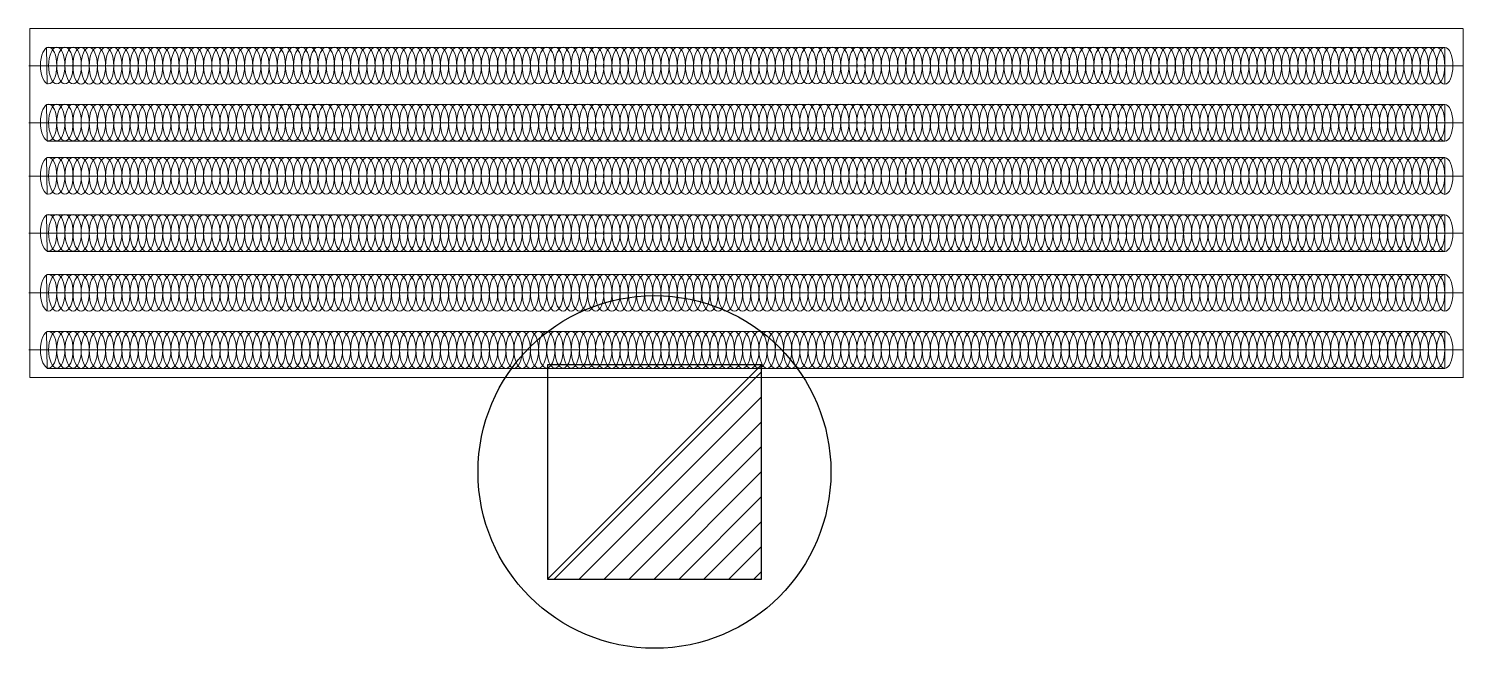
# Model space of a CAD drawing. Header units: millimetres. Extents: x -34838 to 729576, y -214038 to 121482.
# Drawn here: x 729186.2 to 729576.4, y -96486.7 to -96318 of the extents above; entities that cross this region are included whole.
import ezdxf

# ---------------------------------------------------------------- set-up
doc = ezdxf.new("R2010")
doc.units = ezdxf.units.MM
doc.header["$MEASUREMENT"] = 0
doc.layers.add('S-Prof__Електрика', color=106, linetype='Continuous', lineweight=30)
doc.layers.add('S-Prof__Обладнання__Мухоловки', color=160, linetype='Continuous', lineweight=5)

# ---------------------------------------------------------------- blocks, each defined once
blk = doc.blocks.new('Лампа')
for p, q in [((410591542.79, 1679304307.7), (410591932.79, 1679304307.7)), ((410591542.83, 1679304307.75), (410591542.83, 1679304302.75)), ((410591932.79, 1679304307.7), (410591932.79, 1679304302.7)), ((410591547.83, 1679304305.17), (410591928.08, 1679304305.17)), ((410591547.83, 1679304295.17), (410591547.83, 1679304305.17)), ((410591928.08, 1679304305.17), (410591928.22, 1679304295.17)), ((410591542.83, 1679304302.75), (410591542.83, 1679304297.75)), ((410591547.83, 1679304300.17), (410591542.83, 1679304300.17)), ((410591547.83, 1679304300.17), (410591928.15, 1679304300.17)), ((410591928.15, 1679304300.17), (410591933.08, 1679304300.17)), ((410591932.79, 1679304302.7), (410591932.79, 1679304297.7)), ((410591542.83, 1679304297.75), (410591542.83, 1679304292.75)), ((410591932.79, 1679304297.7), (410591932.79, 1679304277.7)), ((410591542.83, 1679304292.75), (410591542.83, 1679304287.75)), ((410591928.08, 1679304295.17), (410591547.83, 1679304295.17)), ((410591542.83, 1679304287.75), (410591542.83, 1679304282.75)), ((410591547.83, 1679304279.64), (410591547.83, 1679304289.64)), ((410591928.08, 1679304289.64), (410591928.22, 1679304279.64)), ((410591547.83, 1679304284.64), (410591542.83, 1679304284.64)), ((410591547.83, 1679304284.64), (410591928.15, 1679304284.64)), ((410591928.15, 1679304284.64), (410591933.08, 1679304284.64)), ((410591542.83, 1679304282.75), (410591542.83, 1679304277.75)), ((410591542.83, 1679304277.75), (410591542.83, 1679304272.75)), ((410591928.08, 1679304279.64), (410591547.83, 1679304279.64)), ((410591932.79, 1679304277.7), (410591932.79, 1679304272.7)), ((410591542.83, 1679304272.75), (410591542.83, 1679304267.75)), ((410591547.83, 1679304273.34), (410591928.08, 1679304273.34)), ((410591547.83, 1679304263.34), (410591547.83, 1679304273.34)), ((410591928.08, 1679304273.34), (410591928.22, 1679304263.34)), ((410591932.79, 1679304272.7), (410591932.79, 1679304267.7)), ((410591547.83, 1679304268.34), (410591542.83, 1679304268.34)), ((410591547.83, 1679304268.34), (410591928.15, 1679304268.34)), ((410591928.15, 1679304268.34), (410591933.08, 1679304268.34)), ((410591542.83, 1679304267.75), (410591542.83, 1679304262.75)), ((410591932.79, 1679304267.7), (410591932.79, 1679304262.7)), ((410591542.83, 1679304262.75), (410591542.83, 1679304257.75)), ((410591928.08, 1679304263.34), (410591547.83, 1679304263.34)), ((410591932.79, 1679304262.7), (410591932.79, 1679304257.7)), ((410591542.83, 1679304257.75), (410591542.83, 1679304252.75)), ((410591547.83, 1679304247.81), (410591547.83, 1679304257.81)), ((410591928.08, 1679304257.81), (410591928.22, 1679304247.81)), ((410591932.79, 1679304257.7), (410591932.79, 1679304252.7)), ((410591547.83, 1679304252.81), (410591542.83, 1679304252.81)), ((410591542.83, 1679304252.75), (410591542.83, 1679304247.75)), ((410591547.83, 1679304252.81), (410591928.15, 1679304252.81)), ((410591928.15, 1679304252.81), (410591933.08, 1679304252.81)), ((410591932.79, 1679304252.7), (410591932.79, 1679304247.7)), ((410591542.83, 1679304247.75), (410591542.83, 1679304242.75)), ((410591928.08, 1679304247.81), (410591547.83, 1679304247.81)), ((410591932.79, 1679304247.7), (410591932.79, 1679304242.7)), ((410591542.83, 1679304242.75), (410591542.83, 1679304237.75)), ((410591547.83, 1679304243.34), (410591928.08, 1679304243.34)), ((410591547.83, 1679304233.34), (410591547.83, 1679304243.34)), ((410591928.08, 1679304243.34), (410591928.22, 1679304233.34)), ((410591932.79, 1679304242.7), (410591932.79, 1679304237.7)), ((410591547.83, 1679304238.34), (410591542.83, 1679304238.34)), ((410591542.83, 1679304237.75), (410591542.83, 1679304232.75)), ((410591547.83, 1679304238.34), (410591928.15, 1679304238.34)), ((410591928.15, 1679304238.34), (410591933.08, 1679304238.34)), ((410591932.79, 1679304237.7), (410591932.79, 1679304232.7)), ((410591928.08, 1679304233.34), (410591547.83, 1679304233.34)), ((410591542.83, 1679304232.75), (410591542.83, 1679304227.75)), ((410591932.79, 1679304232.7), (410591932.79, 1679304227.7)), ((410591542.83, 1679304227.75), (410591542.83, 1679304222.75)), ((410591547.83, 1679304217.81), (410591547.83, 1679304227.81)), ((410591928.08, 1679304227.81), (410591928.22, 1679304217.81)), ((410591932.79, 1679304227.7), (410591932.79, 1679304222.7)), ((410591547.83, 1679304222.81), (410591542.83, 1679304222.81)), ((410591542.83, 1679304222.75), (410591542.83, 1679304217.75)), ((410591547.83, 1679304222.81), (410591928.15, 1679304222.81)), ((410591928.15, 1679304222.81), (410591933.08, 1679304222.81)), ((410591932.79, 1679304222.7), (410591932.79, 1679304217.7)), ((410591542.83, 1679304217.75), (410591542.83, 1679304212.75)), ((410591928.08, 1679304217.81), (410591547.83, 1679304217.81)), ((410591932.79, 1679304217.7), (410591932.79, 1679304212.7)), ((410591932.79, 1679304212.7), (410591542.79, 1679304212.7))]:
    blk.add_line(p, q)
for points in [[(410591547.83, 1679304300.17), (410591547.83, 1679304305.17), (410591547.83, 1679304295.17)], [(410591547.83, 1679304295.17), (410591547.83, 1679304305.17)], [(410591547.83, 1679304284.64), (410591547.83, 1679304289.64), (410591547.83, 1679304279.64)], [(410591547.83, 1679304279.64), (410591547.83, 1679304289.64)], [(410591547.83, 1679304268.34), (410591547.83, 1679304273.34), (410591547.83, 1679304263.34)], [(410591547.83, 1679304263.34), (410591547.83, 1679304273.34)], [(410591547.83, 1679304252.81), (410591547.83, 1679304257.81), (410591547.83, 1679304247.81)], [(410591547.83, 1679304247.81), (410591547.83, 1679304257.81)], [(410591547.83, 1679304238.34), (410591547.83, 1679304243.34), (410591547.83, 1679304233.34)], [(410591547.83, 1679304233.34), (410591547.83, 1679304243.34)], [(410591547.83, 1679304222.81), (410591547.83, 1679304227.81), (410591547.83, 1679304217.81)], [(410591547.83, 1679304217.81), (410591547.83, 1679304227.81)]]:
    blk.add_lwpolyline(points)
for centre in [(410591547.83, 1679304300.17), (410591550.05, 1679304300.17), (410591550.05, 1679304300.17), (410591552.27, 1679304300.17), (410591554.5, 1679304300.17), (410591554.5, 1679304300.17), (410591556.72, 1679304300.17), (410591558.95, 1679304300.17), (410591558.95, 1679304300.17), (410591561.17, 1679304300.17), (410591563.39, 1679304300.17), (410591563.39, 1679304300.17), (410591565.55, 1679304300.1), (410591567.77, 1679304300.1), (410591567.77, 1679304300.1), (410591569.99, 1679304300.1), (410591572.22, 1679304300.1), (410591572.22, 1679304300.1), (410591574.44, 1679304300.1), (410591576.67, 1679304300.1), (410591576.67, 1679304300.1), (410591578.89, 1679304300.1), (410591581.11, 1679304300.1), (410591581.11, 1679304300.1), (410591583.34, 1679304300.17), (410591585.56, 1679304300.17), (410591585.56, 1679304300.17), (410591587.78, 1679304300.17), (410591590.01, 1679304300.17), (410591590.01, 1679304300.17), (410591592.23, 1679304300.17), (410591594.46, 1679304300.17), (410591594.46, 1679304300.17), (410591596.68, 1679304300.17), (410591598.9, 1679304300.17), (410591598.9, 1679304300.17), (410591601.13, 1679304300.17), (410591603.35, 1679304300.17), (410591603.35, 1679304300.17), (410591605.57, 1679304300.17), (410591607.8, 1679304300.17), (410591607.8, 1679304300.17), (410591610.02, 1679304300.17), (410591612.25, 1679304300.17), (410591612.25, 1679304300.17), (410591614.47, 1679304300.17), (410591616.69, 1679304300.17), (410591616.69, 1679304300.17), (410591618.92, 1679304300.17), (410591621.14, 1679304300.17), (410591621.14, 1679304300.17), (410591623.36, 1679304300.17), (410591625.59, 1679304300.17), (410591625.59, 1679304300.17), (410591627.81, 1679304300.17), (410591630.04, 1679304300.17), (410591630.04, 1679304300.17), (410591632.26, 1679304300.17), (410591634.48, 1679304300.17), (410591634.48, 1679304300.17), (410591636.64, 1679304300.1), (410591638.86, 1679304300.1), (410591638.86, 1679304300.1), (410591641.08, 1679304300.1), (410591643.31, 1679304300.1), (410591643.31, 1679304300.1), (410591645.53, 1679304300.1), (410591647.75, 1679304300.1), (410591647.75, 1679304300.1), (410591649.98, 1679304300.1), (410591652.2, 1679304300.1), (410591652.2, 1679304300.1), (410591654.43, 1679304300.17), (410591656.65, 1679304300.17), (410591656.65, 1679304300.17), (410591658.87, 1679304300.17), (410591661.1, 1679304300.17), (410591661.1, 1679304300.17), (410591663.32, 1679304300.17), (410591665.54, 1679304300.17), (410591665.54, 1679304300.17), (410591667.77, 1679304300.17), (410591669.99, 1679304300.17), (410591669.99, 1679304300.17), (410591672.22, 1679304300.17), (410591674.44, 1679304300.17), (410591674.44, 1679304300.17), (410591676.66, 1679304300.17), (410591678.89, 1679304300.17), (410591678.89, 1679304300.17), (410591681.11, 1679304300.17), (410591683.33, 1679304300.17), (410591683.33, 1679304300.17), (410591685.56, 1679304300.17), (410591687.78, 1679304300.17), (410591687.78, 1679304300.17), (410591690.01, 1679304300.17), (410591692.23, 1679304300.17), (410591692.23, 1679304300.17), (410591694.45, 1679304300.17), (410591696.68, 1679304300.17), (410591696.68, 1679304300.17), (410591698.9, 1679304300.17), (410591701.12, 1679304300.17), (410591701.12, 1679304300.17), (410591703.35, 1679304300.17), (410591705.57, 1679304300.17), (410591705.57, 1679304300.17), (410591707.73, 1679304300.1), (410591709.95, 1679304300.1), (410591709.95, 1679304300.1), (410591712.17, 1679304300.1), (410591714.4, 1679304300.1), (410591714.4, 1679304300.1), (410591716.62, 1679304300.1), (410591718.84, 1679304300.1), (410591718.84, 1679304300.1), (410591721.07, 1679304300.1), (410591723.29, 1679304300.1), (410591723.29, 1679304300.1), (410591725.51, 1679304300.17), (410591727.74, 1679304300.17), (410591727.74, 1679304300.17), (410591729.96, 1679304300.17), (410591732.19, 1679304300.17), (410591732.19, 1679304300.17), (410591734.41, 1679304300.17), (410591736.63, 1679304300.17), (410591736.63, 1679304300.17), (410591738.86, 1679304300.17), (410591741.08, 1679304300.17), (410591741.08, 1679304300.17), (410591743.3, 1679304300.17), (410591745.53, 1679304300.17), (410591745.53, 1679304300.17), (410591747.75, 1679304300.17), (410591749.98, 1679304300.17), (410591749.98, 1679304300.17), (410591752.2, 1679304300.17), (410591754.42, 1679304300.17), (410591754.42, 1679304300.17), (410591756.65, 1679304300.17), (410591758.87, 1679304300.17), (410591758.87, 1679304300.17), (410591761.1, 1679304300.17), (410591763.32, 1679304300.17), (410591763.32, 1679304300.17), (410591765.54, 1679304300.17), (410591767.77, 1679304300.17), (410591767.77, 1679304300.17), (410591769.99, 1679304300.17), (410591772.21, 1679304300.17), (410591772.21, 1679304300.17), (410591774.44, 1679304300.17), (410591776.66, 1679304300.17), (410591776.66, 1679304300.17), (410591778.81, 1679304300.1), (410591781.04, 1679304300.1), (410591781.04, 1679304300.1), (410591783.26, 1679304300.1), (410591785.49, 1679304300.1), (410591785.49, 1679304300.1), (410591787.71, 1679304300.1), (410591789.93, 1679304300.1), (410591789.93, 1679304300.1), (410591792.16, 1679304300.1), (410591794.38, 1679304300.1), (410591794.38, 1679304300.1), (410591796.6, 1679304300.17), (410591798.83, 1679304300.17), (410591798.83, 1679304300.17), (410591801.05, 1679304300.17), (410591803.28, 1679304300.17), (410591803.28, 1679304300.17), (410591805.5, 1679304300.17), (410591807.72, 1679304300.17), (410591807.72, 1679304300.17), (410591809.95, 1679304300.17), (410591812.17, 1679304300.17), (410591812.17, 1679304300.17), (410591814.39, 1679304300.17), (410591816.62, 1679304300.17), (410591816.62, 1679304300.17), (410591818.84, 1679304300.17), (410591821.07, 1679304300.17), (410591821.07, 1679304300.17), (410591823.29, 1679304300.17), (410591825.51, 1679304300.17), (410591825.51, 1679304300.17), (410591827.74, 1679304300.17), (410591829.96, 1679304300.17), (410591829.96, 1679304300.17), (410591832.18, 1679304300.17), (410591834.41, 1679304300.17), (410591834.41, 1679304300.17), (410591836.63, 1679304300.17), (410591838.86, 1679304300.17), (410591838.86, 1679304300.17), (410591841.08, 1679304300.17), (410591843.3, 1679304300.17), (410591843.3, 1679304300.17), (410591845.53, 1679304300.17), (410591847.75, 1679304300.17), (410591847.75, 1679304300.17), (410591849.9, 1679304300.1), (410591852.13, 1679304300.1), (410591852.13, 1679304300.1), (410591854.35, 1679304300.1), (410591856.57, 1679304300.1), (410591856.57, 1679304300.1), (410591858.8, 1679304300.1), (410591861.02, 1679304300.1), (410591861.02, 1679304300.1), (410591863.25, 1679304300.1), (410591865.47, 1679304300.1), (410591865.47, 1679304300.1), (410591867.69, 1679304300.17), (410591869.92, 1679304300.17), (410591869.92, 1679304300.17), (410591872.14, 1679304300.17), (410591874.36, 1679304300.17), (410591874.36, 1679304300.17), (410591876.59, 1679304300.17), (410591878.81, 1679304300.17), (410591878.81, 1679304300.17), (410591881.04, 1679304300.17), (410591883.26, 1679304300.17), (410591883.26, 1679304300.17), (410591885.48, 1679304300.17), (410591887.71, 1679304300.17), (410591887.71, 1679304300.17), (410591889.93, 1679304300.17), (410591892.15, 1679304300.17), (410591892.15, 1679304300.17), (410591894.38, 1679304300.17), (410591896.6, 1679304300.17), (410591896.6, 1679304300.17), (410591898.83, 1679304300.17), (410591901.05, 1679304300.17), (410591901.05, 1679304300.17), (410591903.27, 1679304300.17), (410591905.5, 1679304300.17), (410591905.5, 1679304300.17), (410591907.72, 1679304300.17), (410591909.94, 1679304300.17), (410591909.94, 1679304300.17), (410591912.17, 1679304300.17), (410591914.39, 1679304300.17), (410591914.39, 1679304300.17), (410591916.62, 1679304300.17), (410591918.84, 1679304300.17), (410591918.84, 1679304300.17), (410591920.99, 1679304300.1), (410591923.22, 1679304300.1), (410591923.22, 1679304300.1), (410591925.44, 1679304300.1), (410591927.66, 1679304300.1), (410591927.66, 1679304300.1), (410591547.83, 1679304284.64), (410591550.05, 1679304284.64), (410591550.05, 1679304284.64), (410591552.27, 1679304284.64), (410591554.5, 1679304284.64), (410591554.5, 1679304284.64), (410591556.72, 1679304284.64), (410591558.95, 1679304284.64), (410591558.95, 1679304284.64), (410591561.17, 1679304284.64), (410591563.39, 1679304284.64), (410591563.39, 1679304284.64), (410591565.55, 1679304284.58), (410591567.77, 1679304284.58), (410591567.77, 1679304284.58), (410591569.99, 1679304284.58), (410591572.22, 1679304284.58), (410591572.22, 1679304284.58), (410591574.44, 1679304284.58), (410591576.67, 1679304284.58), (410591576.67, 1679304284.58), (410591578.89, 1679304284.58), (410591581.11, 1679304284.58), (410591581.11, 1679304284.58), (410591583.34, 1679304284.64), (410591585.56, 1679304284.64), (410591585.56, 1679304284.64), (410591587.78, 1679304284.64), (410591590.01, 1679304284.64), (410591590.01, 1679304284.64), (410591592.23, 1679304284.64), (410591594.46, 1679304284.64), (410591594.46, 1679304284.64), (410591596.68, 1679304284.64), (410591598.9, 1679304284.64), (410591598.9, 1679304284.64), (410591601.13, 1679304284.64), (410591603.35, 1679304284.64), (410591603.35, 1679304284.64), (410591605.57, 1679304284.64), (410591607.8, 1679304284.64), (410591607.8, 1679304284.64), (410591610.02, 1679304284.64), (410591612.25, 1679304284.64), (410591612.25, 1679304284.64), (410591614.47, 1679304284.64), (410591616.69, 1679304284.64), (410591616.69, 1679304284.64), (410591618.92, 1679304284.64), (410591621.14, 1679304284.64), (410591621.14, 1679304284.64), (410591623.36, 1679304284.64), (410591625.59, 1679304284.64), (410591625.59, 1679304284.64), (410591627.81, 1679304284.64), (410591630.04, 1679304284.64), (410591630.04, 1679304284.64), (410591632.26, 1679304284.64), (410591634.48, 1679304284.64), (410591634.48, 1679304284.64), (410591636.64, 1679304284.58), (410591638.86, 1679304284.58), (410591638.86, 1679304284.58), (410591641.08, 1679304284.58), (410591643.31, 1679304284.58), (410591643.31, 1679304284.58), (410591645.53, 1679304284.58), (410591647.75, 1679304284.58), (410591647.75, 1679304284.58), (410591649.98, 1679304284.58), (410591652.2, 1679304284.58), (410591652.2, 1679304284.58), (410591654.43, 1679304284.64), (410591656.65, 1679304284.64), (410591656.65, 1679304284.64), (410591658.87, 1679304284.64), (410591661.1, 1679304284.64), (410591661.1, 1679304284.64), (410591663.32, 1679304284.64), (410591665.54, 1679304284.64), (410591665.54, 1679304284.64), (410591667.77, 1679304284.64), (410591669.99, 1679304284.64), (410591669.99, 1679304284.64), (410591672.22, 1679304284.64), (410591674.44, 1679304284.64), (410591674.44, 1679304284.64), (410591676.66, 1679304284.64), (410591678.89, 1679304284.64), (410591678.89, 1679304284.64), (410591681.11, 1679304284.64), (410591683.33, 1679304284.64), (410591683.33, 1679304284.64), (410591685.56, 1679304284.64), (410591687.78, 1679304284.64), (410591687.78, 1679304284.64), (410591690.01, 1679304284.64), (410591692.23, 1679304284.64), (410591692.23, 1679304284.64), (410591694.45, 1679304284.64), (410591696.68, 1679304284.64), (410591696.68, 1679304284.64), (410591698.9, 1679304284.64), (410591701.12, 1679304284.64), (410591701.12, 1679304284.64), (410591703.35, 1679304284.64), (410591705.57, 1679304284.64), (410591705.57, 1679304284.64), (410591707.73, 1679304284.58), (410591709.95, 1679304284.58), (410591709.95, 1679304284.58), (410591712.17, 1679304284.58), (410591714.4, 1679304284.58), (410591714.4, 1679304284.58), (410591716.62, 1679304284.58), (410591718.84, 1679304284.58), (410591718.84, 1679304284.58), (410591721.07, 1679304284.58), (410591723.29, 1679304284.58), (410591723.29, 1679304284.58), (410591725.51, 1679304284.64), (410591727.74, 1679304284.64), (410591727.74, 1679304284.64), (410591729.96, 1679304284.64), (410591732.19, 1679304284.64), (410591732.19, 1679304284.64), (410591734.41, 1679304284.64), (410591736.63, 1679304284.64), (410591736.63, 1679304284.64), (410591738.86, 1679304284.64), (410591741.08, 1679304284.64), (410591741.08, 1679304284.64), (410591743.3, 1679304284.64), (410591745.53, 1679304284.64), (410591745.53, 1679304284.64), (410591747.75, 1679304284.64), (410591749.98, 1679304284.64), (410591749.98, 1679304284.64), (410591752.2, 1679304284.64), (410591754.42, 1679304284.64), (410591754.42, 1679304284.64), (410591756.65, 1679304284.64), (410591758.87, 1679304284.64), (410591758.87, 1679304284.64), (410591761.1, 1679304284.64), (410591763.32, 1679304284.64), (410591763.32, 1679304284.64), (410591765.54, 1679304284.64), (410591767.77, 1679304284.64), (410591767.77, 1679304284.64), (410591769.99, 1679304284.64), (410591772.21, 1679304284.64), (410591772.21, 1679304284.64), (410591774.44, 1679304284.64), (410591776.66, 1679304284.64), (410591776.66, 1679304284.64), (410591778.81, 1679304284.58), (410591781.04, 1679304284.58), (410591781.04, 1679304284.58), (410591783.26, 1679304284.58), (410591785.49, 1679304284.58), (410591785.49, 1679304284.58), (410591787.71, 1679304284.58), (410591789.93, 1679304284.58), (410591789.93, 1679304284.58), (410591792.16, 1679304284.58), (410591794.38, 1679304284.58), (410591794.38, 1679304284.58), (410591796.6, 1679304284.64), (410591798.83, 1679304284.64), (410591798.83, 1679304284.64), (410591801.05, 1679304284.64), (410591803.28, 1679304284.64), (410591803.28, 1679304284.64), (410591805.5, 1679304284.64), (410591807.72, 1679304284.64), (410591807.72, 1679304284.64), (410591809.95, 1679304284.64), (410591812.17, 1679304284.64), (410591812.17, 1679304284.64), (410591814.39, 1679304284.64), (410591816.62, 1679304284.64), (410591816.62, 1679304284.64), (410591818.84, 1679304284.64), (410591821.07, 1679304284.64), (410591821.07, 1679304284.64), (410591823.29, 1679304284.64), (410591825.51, 1679304284.64), (410591825.51, 1679304284.64), (410591827.74, 1679304284.64), (410591829.96, 1679304284.64), (410591829.96, 1679304284.64), (410591832.18, 1679304284.64), (410591834.41, 1679304284.64), (410591834.41, 1679304284.64), (410591836.63, 1679304284.64), (410591838.86, 1679304284.64), (410591838.86, 1679304284.64), (410591841.08, 1679304284.64), (410591843.3, 1679304284.64), (410591843.3, 1679304284.64), (410591845.53, 1679304284.64), (410591847.75, 1679304284.64), (410591847.75, 1679304284.64), (410591849.9, 1679304284.58), (410591852.13, 1679304284.58), (410591852.13, 1679304284.58), (410591854.35, 1679304284.58), (410591856.57, 1679304284.58), (410591856.57, 1679304284.58), (410591858.8, 1679304284.58), (410591861.02, 1679304284.58), (410591861.02, 1679304284.58), (410591863.25, 1679304284.58), (410591865.47, 1679304284.58), (410591865.47, 1679304284.58), (410591867.69, 1679304284.64), (410591869.92, 1679304284.64), (410591869.92, 1679304284.64), (410591872.14, 1679304284.64), (410591874.36, 1679304284.64), (410591874.36, 1679304284.64), (410591876.59, 1679304284.64), (410591878.81, 1679304284.64), (410591878.81, 1679304284.64), (410591881.04, 1679304284.64), (410591883.26, 1679304284.64), (410591883.26, 1679304284.64), (410591885.48, 1679304284.64), (410591887.71, 1679304284.64), (410591887.71, 1679304284.64), (410591889.93, 1679304284.64), (410591892.15, 1679304284.64), (410591892.15, 1679304284.64), (410591894.38, 1679304284.64), (410591896.6, 1679304284.64), (410591896.6, 1679304284.64), (410591898.83, 1679304284.64), (410591901.05, 1679304284.64), (410591901.05, 1679304284.64), (410591903.27, 1679304284.64), (410591905.5, 1679304284.64), (410591905.5, 1679304284.64), (410591907.72, 1679304284.64), (410591909.94, 1679304284.64), (410591909.94, 1679304284.64), (410591912.17, 1679304284.64), (410591914.39, 1679304284.64), (410591914.39, 1679304284.64), (410591916.62, 1679304284.64), (410591918.84, 1679304284.64), (410591918.84, 1679304284.64), (410591920.99, 1679304284.58), (410591923.22, 1679304284.58), (410591923.22, 1679304284.58), (410591925.44, 1679304284.58), (410591927.66, 1679304284.58), (410591927.66, 1679304284.58), (410591547.83, 1679304268.34), (410591550.05, 1679304268.34), (410591550.05, 1679304268.34), (410591552.27, 1679304268.34), (410591554.5, 1679304268.34), (410591554.5, 1679304268.34), (410591556.72, 1679304268.34), (410591558.95, 1679304268.34), (410591558.95, 1679304268.34), (410591561.17, 1679304268.34), (410591563.39, 1679304268.34), (410591563.39, 1679304268.34), (410591565.55, 1679304268.27), (410591567.77, 1679304268.27), (410591567.77, 1679304268.27), (410591569.99, 1679304268.27), (410591572.22, 1679304268.27), (410591572.22, 1679304268.27), (410591574.44, 1679304268.27), (410591576.67, 1679304268.27), (410591576.67, 1679304268.27), (410591578.89, 1679304268.27), (410591581.11, 1679304268.27), (410591581.11, 1679304268.27), (410591583.34, 1679304268.34), (410591585.56, 1679304268.34), (410591585.56, 1679304268.34), (410591587.78, 1679304268.34), (410591590.01, 1679304268.34), (410591590.01, 1679304268.34), (410591592.23, 1679304268.34), (410591594.46, 1679304268.34), (410591594.46, 1679304268.34), (410591596.68, 1679304268.34), (410591598.9, 1679304268.34), (410591598.9, 1679304268.34), (410591601.13, 1679304268.34), (410591603.35, 1679304268.34), (410591603.35, 1679304268.34), (410591605.57, 1679304268.34), (410591607.8, 1679304268.34), (410591607.8, 1679304268.34), (410591610.02, 1679304268.34), (410591612.25, 1679304268.34), (410591612.25, 1679304268.34), (410591614.47, 1679304268.34), (410591616.69, 1679304268.34), (410591616.69, 1679304268.34), (410591618.92, 1679304268.34), (410591621.14, 1679304268.34), (410591621.14, 1679304268.34), (410591623.36, 1679304268.34), (410591625.59, 1679304268.34), (410591625.59, 1679304268.34), (410591627.81, 1679304268.34), (410591630.04, 1679304268.34), (410591630.04, 1679304268.34), (410591632.26, 1679304268.34), (410591634.48, 1679304268.34), (410591634.48, 1679304268.34), (410591636.64, 1679304268.27), (410591638.86, 1679304268.27), (410591638.86, 1679304268.27), (410591641.08, 1679304268.27), (410591643.31, 1679304268.27), (410591643.31, 1679304268.27), (410591645.53, 1679304268.27), (410591647.75, 1679304268.27), (410591647.75, 1679304268.27), (410591649.98, 1679304268.27), (410591652.2, 1679304268.27), (410591652.2, 1679304268.27), (410591654.43, 1679304268.34), (410591656.65, 1679304268.34), (410591656.65, 1679304268.34), (410591658.87, 1679304268.34), (410591661.1, 1679304268.34), (410591661.1, 1679304268.34), (410591663.32, 1679304268.34), (410591665.54, 1679304268.34), (410591665.54, 1679304268.34), (410591667.77, 1679304268.34), (410591669.99, 1679304268.34), (410591669.99, 1679304268.34), (410591672.22, 1679304268.34), (410591674.44, 1679304268.34), (410591674.44, 1679304268.34), (410591676.66, 1679304268.34), (410591678.89, 1679304268.34), (410591678.89, 1679304268.34), (410591681.11, 1679304268.34), (410591683.33, 1679304268.34), (410591683.33, 1679304268.34), (410591685.56, 1679304268.34), (410591687.78, 1679304268.34), (410591687.78, 1679304268.34), (410591690.01, 1679304268.34), (410591692.23, 1679304268.34), (410591692.23, 1679304268.34), (410591694.45, 1679304268.34), (410591696.68, 1679304268.34), (410591696.68, 1679304268.34), (410591698.9, 1679304268.34), (410591701.12, 1679304268.34), (410591701.12, 1679304268.34), (410591703.35, 1679304268.34), (410591705.57, 1679304268.34), (410591705.57, 1679304268.34), (410591707.73, 1679304268.27), (410591709.95, 1679304268.27), (410591709.95, 1679304268.27), (410591712.17, 1679304268.27), (410591714.4, 1679304268.27), (410591714.4, 1679304268.27), (410591716.62, 1679304268.27), (410591718.84, 1679304268.27), (410591718.84, 1679304268.27), (410591721.07, 1679304268.27), (410591723.29, 1679304268.27), (410591723.29, 1679304268.27), (410591725.51, 1679304268.34), (410591727.74, 1679304268.34), (410591727.74, 1679304268.34), (410591729.96, 1679304268.34), (410591732.19, 1679304268.34), (410591732.19, 1679304268.34), (410591734.41, 1679304268.34), (410591736.63, 1679304268.34), (410591736.63, 1679304268.34), (410591738.86, 1679304268.34), (410591741.08, 1679304268.34), (410591741.08, 1679304268.34), (410591743.3, 1679304268.34), (410591745.53, 1679304268.34), (410591745.53, 1679304268.34), (410591747.75, 1679304268.34), (410591749.98, 1679304268.34), (410591749.98, 1679304268.34), (410591752.2, 1679304268.34), (410591754.42, 1679304268.34), (410591754.42, 1679304268.34), (410591756.65, 1679304268.34), (410591758.87, 1679304268.34), (410591758.87, 1679304268.34), (410591761.1, 1679304268.34), (410591763.32, 1679304268.34), (410591763.32, 1679304268.34), (410591765.54, 1679304268.34), (410591767.77, 1679304268.34), (410591767.77, 1679304268.34), (410591769.99, 1679304268.34), (410591772.21, 1679304268.34), (410591772.21, 1679304268.34), (410591774.44, 1679304268.34), (410591776.66, 1679304268.34), (410591776.66, 1679304268.34), (410591778.81, 1679304268.27), (410591781.04, 1679304268.27), (410591781.04, 1679304268.27), (410591783.26, 1679304268.27), (410591785.49, 1679304268.27), (410591785.49, 1679304268.27), (410591787.71, 1679304268.27), (410591789.93, 1679304268.27), (410591789.93, 1679304268.27), (410591792.16, 1679304268.27), (410591794.38, 1679304268.27), (410591794.38, 1679304268.27), (410591796.6, 1679304268.34), (410591798.83, 1679304268.34), (410591798.83, 1679304268.34), (410591801.05, 1679304268.34), (410591803.28, 1679304268.34), (410591803.28, 1679304268.34), (410591805.5, 1679304268.34), (410591807.72, 1679304268.34), (410591807.72, 1679304268.34), (410591809.95, 1679304268.34), (410591812.17, 1679304268.34), (410591812.17, 1679304268.34), (410591814.39, 1679304268.34), (410591816.62, 1679304268.34), (410591816.62, 1679304268.34), (410591818.84, 1679304268.34), (410591821.07, 1679304268.34), (410591821.07, 1679304268.34), (410591823.29, 1679304268.34), (410591825.51, 1679304268.34), (410591825.51, 1679304268.34), (410591827.74, 1679304268.34), (410591829.96, 1679304268.34), (410591829.96, 1679304268.34), (410591832.18, 1679304268.34), (410591834.41, 1679304268.34), (410591834.41, 1679304268.34), (410591836.63, 1679304268.34), (410591838.86, 1679304268.34), (410591838.86, 1679304268.34), (410591841.08, 1679304268.34), (410591843.3, 1679304268.34), (410591843.3, 1679304268.34), (410591845.53, 1679304268.34), (410591847.75, 1679304268.34), (410591847.75, 1679304268.34), (410591849.9, 1679304268.27), (410591852.13, 1679304268.27), (410591852.13, 1679304268.27), (410591854.35, 1679304268.27), (410591856.57, 1679304268.27), (410591856.57, 1679304268.27), (410591858.8, 1679304268.27), (410591861.02, 1679304268.27), (410591861.02, 1679304268.27), (410591863.25, 1679304268.27), (410591865.47, 1679304268.27), (410591865.47, 1679304268.27), (410591867.69, 1679304268.34), (410591869.92, 1679304268.34), (410591869.92, 1679304268.34), (410591872.14, 1679304268.34), (410591874.36, 1679304268.34), (410591874.36, 1679304268.34), (410591876.59, 1679304268.34), (410591878.81, 1679304268.34), (410591878.81, 1679304268.34), (410591881.04, 1679304268.34), (410591883.26, 1679304268.34), (410591883.26, 1679304268.34), (410591885.48, 1679304268.34), (410591887.71, 1679304268.34), (410591887.71, 1679304268.34), (410591889.93, 1679304268.34), (410591892.15, 1679304268.34), (410591892.15, 1679304268.34), (410591894.38, 1679304268.34), (410591896.6, 1679304268.34), (410591896.6, 1679304268.34), (410591898.83, 1679304268.34), (410591901.05, 1679304268.34), (410591901.05, 1679304268.34), (410591903.27, 1679304268.34), (410591905.5, 1679304268.34), (410591905.5, 1679304268.34), (410591907.72, 1679304268.34), (410591909.94, 1679304268.34), (410591909.94, 1679304268.34), (410591912.17, 1679304268.34), (410591914.39, 1679304268.34), (410591914.39, 1679304268.34), (410591916.62, 1679304268.34), (410591918.84, 1679304268.34), (410591918.84, 1679304268.34), (410591920.99, 1679304268.27), (410591923.22, 1679304268.27), (410591923.22, 1679304268.27), (410591925.44, 1679304268.27), (410591927.66, 1679304268.27), (410591927.66, 1679304268.27), (410591547.83, 1679304252.81), (410591550.05, 1679304252.81), (410591550.05, 1679304252.81), (410591552.27, 1679304252.81), (410591554.5, 1679304252.81), (410591554.5, 1679304252.81), (410591556.72, 1679304252.81), (410591558.95, 1679304252.81), (410591558.95, 1679304252.81), (410591561.17, 1679304252.81), (410591563.39, 1679304252.81), (410591563.39, 1679304252.81), (410591565.55, 1679304252.75), (410591567.77, 1679304252.75), (410591567.77, 1679304252.75), (410591569.99, 1679304252.75), (410591572.22, 1679304252.75), (410591572.22, 1679304252.75), (410591574.44, 1679304252.75), (410591576.67, 1679304252.75), (410591576.67, 1679304252.75), (410591578.89, 1679304252.75), (410591581.11, 1679304252.75), (410591581.11, 1679304252.75), (410591583.34, 1679304252.81), (410591585.56, 1679304252.81), (410591585.56, 1679304252.81), (410591587.78, 1679304252.81), (410591590.01, 1679304252.81), (410591590.01, 1679304252.81), (410591592.23, 1679304252.81), (410591594.46, 1679304252.81), (410591594.46, 1679304252.81), (410591596.68, 1679304252.81), (410591598.9, 1679304252.81), (410591598.9, 1679304252.81), (410591601.13, 1679304252.81), (410591603.35, 1679304252.81), (410591603.35, 1679304252.81), (410591605.57, 1679304252.81), (410591607.8, 1679304252.81), (410591607.8, 1679304252.81), (410591610.02, 1679304252.81), (410591612.25, 1679304252.81), (410591612.25, 1679304252.81), (410591614.47, 1679304252.81), (410591616.69, 1679304252.81), (410591616.69, 1679304252.81), (410591618.92, 1679304252.81), (410591621.14, 1679304252.81), (410591621.14, 1679304252.81), (410591623.36, 1679304252.81), (410591625.59, 1679304252.81), (410591625.59, 1679304252.81), (410591627.81, 1679304252.81), (410591630.04, 1679304252.81), (410591630.04, 1679304252.81), (410591632.26, 1679304252.81), (410591634.48, 1679304252.81), (410591634.48, 1679304252.81), (410591636.64, 1679304252.75), (410591638.86, 1679304252.75), (410591638.86, 1679304252.75), (410591641.08, 1679304252.75), (410591643.31, 1679304252.75), (410591643.31, 1679304252.75), (410591645.53, 1679304252.75), (410591647.75, 1679304252.75), (410591647.75, 1679304252.75), (410591649.98, 1679304252.75), (410591652.2, 1679304252.75), (410591652.2, 1679304252.75), (410591654.43, 1679304252.81), (410591656.65, 1679304252.81), (410591656.65, 1679304252.81), (410591658.87, 1679304252.81), (410591661.1, 1679304252.81), (410591661.1, 1679304252.81), (410591663.32, 1679304252.81), (410591665.54, 1679304252.81), (410591665.54, 1679304252.81), (410591667.77, 1679304252.81), (410591669.99, 1679304252.81), (410591669.99, 1679304252.81), (410591672.22, 1679304252.81), (410591674.44, 1679304252.81), (410591674.44, 1679304252.81), (410591676.66, 1679304252.81), (410591678.89, 1679304252.81), (410591678.89, 1679304252.81), (410591681.11, 1679304252.81), (410591683.33, 1679304252.81), (410591683.33, 1679304252.81), (410591685.56, 1679304252.81), (410591687.78, 1679304252.81), (410591687.78, 1679304252.81), (410591690.01, 1679304252.81), (410591692.23, 1679304252.81), (410591692.23, 1679304252.81), (410591694.45, 1679304252.81), (410591696.68, 1679304252.81), (410591696.68, 1679304252.81), (410591698.9, 1679304252.81), (410591701.12, 1679304252.81), (410591701.12, 1679304252.81), (410591703.35, 1679304252.81), (410591705.57, 1679304252.81), (410591705.57, 1679304252.81), (410591707.73, 1679304252.75), (410591709.95, 1679304252.75), (410591709.95, 1679304252.75), (410591712.17, 1679304252.75), (410591714.4, 1679304252.75), (410591714.4, 1679304252.75), (410591716.62, 1679304252.75), (410591718.84, 1679304252.75), (410591718.84, 1679304252.75), (410591721.07, 1679304252.75), (410591723.29, 1679304252.75), (410591723.29, 1679304252.75), (410591725.51, 1679304252.81), (410591727.74, 1679304252.81), (410591727.74, 1679304252.81), (410591729.96, 1679304252.81), (410591732.19, 1679304252.81), (410591732.19, 1679304252.81), (410591734.41, 1679304252.81), (410591736.63, 1679304252.81), (410591736.63, 1679304252.81), (410591738.86, 1679304252.81), (410591741.08, 1679304252.81), (410591741.08, 1679304252.81), (410591743.3, 1679304252.81), (410591745.53, 1679304252.81), (410591745.53, 1679304252.81), (410591747.75, 1679304252.81), (410591749.98, 1679304252.81), (410591749.98, 1679304252.81), (410591752.2, 1679304252.81), (410591754.42, 1679304252.81), (410591754.42, 1679304252.81), (410591756.65, 1679304252.81), (410591758.87, 1679304252.81), (410591758.87, 1679304252.81), (410591761.1, 1679304252.81), (410591763.32, 1679304252.81), (410591763.32, 1679304252.81), (410591765.54, 1679304252.81), (410591767.77, 1679304252.81), (410591767.77, 1679304252.81), (410591769.99, 1679304252.81), (410591772.21, 1679304252.81), (410591772.21, 1679304252.81), (410591774.44, 1679304252.81), (410591776.66, 1679304252.81), (410591776.66, 1679304252.81), (410591778.81, 1679304252.75), (410591781.04, 1679304252.75), (410591781.04, 1679304252.75), (410591783.26, 1679304252.75), (410591785.49, 1679304252.75), (410591785.49, 1679304252.75), (410591787.71, 1679304252.75), (410591789.93, 1679304252.75), (410591789.93, 1679304252.75), (410591792.16, 1679304252.75), (410591794.38, 1679304252.75), (410591794.38, 1679304252.75), (410591796.6, 1679304252.81), (410591798.83, 1679304252.81), (410591798.83, 1679304252.81), (410591801.05, 1679304252.81), (410591803.28, 1679304252.81), (410591803.28, 1679304252.81), (410591805.5, 1679304252.81), (410591807.72, 1679304252.81), (410591807.72, 1679304252.81), (410591809.95, 1679304252.81), (410591812.17, 1679304252.81), (410591812.17, 1679304252.81), (410591814.39, 1679304252.81), (410591816.62, 1679304252.81), (410591816.62, 1679304252.81), (410591818.84, 1679304252.81), (410591821.07, 1679304252.81), (410591821.07, 1679304252.81), (410591823.29, 1679304252.81), (410591825.51, 1679304252.81), (410591825.51, 1679304252.81), (410591827.74, 1679304252.81), (410591829.96, 1679304252.81), (410591829.96, 1679304252.81), (410591832.18, 1679304252.81), (410591834.41, 1679304252.81), (410591834.41, 1679304252.81), (410591836.63, 1679304252.81), (410591838.86, 1679304252.81), (410591838.86, 1679304252.81), (410591841.08, 1679304252.81), (410591843.3, 1679304252.81), (410591843.3, 1679304252.81), (410591845.53, 1679304252.81), (410591847.75, 1679304252.81), (410591847.75, 1679304252.81), (410591849.9, 1679304252.75), (410591852.13, 1679304252.75), (410591852.13, 1679304252.75), (410591854.35, 1679304252.75), (410591856.57, 1679304252.75), (410591856.57, 1679304252.75), (410591858.8, 1679304252.75), (410591861.02, 1679304252.75), (410591861.02, 1679304252.75), (410591863.25, 1679304252.75), (410591865.47, 1679304252.75), (410591865.47, 1679304252.75), (410591867.69, 1679304252.81), (410591869.92, 1679304252.81), (410591869.92, 1679304252.81), (410591872.14, 1679304252.81), (410591874.36, 1679304252.81), (410591874.36, 1679304252.81), (410591876.59, 1679304252.81), (410591878.81, 1679304252.81), (410591878.81, 1679304252.81), (410591881.04, 1679304252.81), (410591883.26, 1679304252.81), (410591883.26, 1679304252.81), (410591885.48, 1679304252.81), (410591887.71, 1679304252.81), (410591887.71, 1679304252.81), (410591889.93, 1679304252.81), (410591892.15, 1679304252.81), (410591892.15, 1679304252.81), (410591894.38, 1679304252.81), (410591896.6, 1679304252.81), (410591896.6, 1679304252.81), (410591898.83, 1679304252.81), (410591901.05, 1679304252.81), (410591901.05, 1679304252.81), (410591903.27, 1679304252.81), (410591905.5, 1679304252.81), (410591905.5, 1679304252.81), (410591907.72, 1679304252.81), (410591909.94, 1679304252.81), (410591909.94, 1679304252.81), (410591912.17, 1679304252.81), (410591914.39, 1679304252.81), (410591914.39, 1679304252.81), (410591916.62, 1679304252.81), (410591918.84, 1679304252.81), (410591918.84, 1679304252.81), (410591920.99, 1679304252.75), (410591923.22, 1679304252.75), (410591923.22, 1679304252.75), (410591925.44, 1679304252.75), (410591927.66, 1679304252.75), (410591927.66, 1679304252.75), (410591547.83, 1679304238.34), (410591550.05, 1679304238.34), (410591550.05, 1679304238.34), (410591552.27, 1679304238.34), (410591554.5, 1679304238.34), (410591554.5, 1679304238.34), (410591556.72, 1679304238.34), (410591558.95, 1679304238.34), (410591558.95, 1679304238.34), (410591561.17, 1679304238.34), (410591563.39, 1679304238.34), (410591563.39, 1679304238.34), (410591565.55, 1679304238.27), (410591567.77, 1679304238.27), (410591567.77, 1679304238.27), (410591569.99, 1679304238.27), (410591572.22, 1679304238.27), (410591572.22, 1679304238.27), (410591574.44, 1679304238.27), (410591576.67, 1679304238.27), (410591576.67, 1679304238.27), (410591578.89, 1679304238.27), (410591581.11, 1679304238.27), (410591581.11, 1679304238.27), (410591583.34, 1679304238.34), (410591585.56, 1679304238.34), (410591585.56, 1679304238.34), (410591587.78, 1679304238.34), (410591590.01, 1679304238.34), (410591590.01, 1679304238.34), (410591592.23, 1679304238.34), (410591594.46, 1679304238.34), (410591594.46, 1679304238.34), (410591596.68, 1679304238.34), (410591598.9, 1679304238.34), (410591598.9, 1679304238.34), (410591601.13, 1679304238.34), (410591603.35, 1679304238.34), (410591603.35, 1679304238.34), (410591605.57, 1679304238.34), (410591607.8, 1679304238.34), (410591607.8, 1679304238.34), (410591610.02, 1679304238.34), (410591612.25, 1679304238.34), (410591612.25, 1679304238.34), (410591614.47, 1679304238.34), (410591616.69, 1679304238.34), (410591616.69, 1679304238.34), (410591618.92, 1679304238.34), (410591621.14, 1679304238.34), (410591621.14, 1679304238.34), (410591623.36, 1679304238.34), (410591625.59, 1679304238.34), (410591625.59, 1679304238.34), (410591627.81, 1679304238.34), (410591630.04, 1679304238.34), (410591630.04, 1679304238.34), (410591632.26, 1679304238.34), (410591634.48, 1679304238.34), (410591634.48, 1679304238.34), (410591636.64, 1679304238.27), (410591638.86, 1679304238.27), (410591638.86, 1679304238.27), (410591641.08, 1679304238.27), (410591643.31, 1679304238.27), (410591643.31, 1679304238.27), (410591645.53, 1679304238.27), (410591647.75, 1679304238.27), (410591647.75, 1679304238.27), (410591649.98, 1679304238.27), (410591652.2, 1679304238.27), (410591652.2, 1679304238.27), (410591654.43, 1679304238.34), (410591656.65, 1679304238.34), (410591656.65, 1679304238.34), (410591658.87, 1679304238.34), (410591661.1, 1679304238.34), (410591661.1, 1679304238.34), (410591663.32, 1679304238.34), (410591665.54, 1679304238.34), (410591665.54, 1679304238.34), (410591667.77, 1679304238.34), (410591669.99, 1679304238.34), (410591669.99, 1679304238.34), (410591672.22, 1679304238.34), (410591674.44, 1679304238.34), (410591674.44, 1679304238.34), (410591676.66, 1679304238.34), (410591678.89, 1679304238.34), (410591678.89, 1679304238.34), (410591681.11, 1679304238.34), (410591683.33, 1679304238.34), (410591683.33, 1679304238.34), (410591685.56, 1679304238.34), (410591687.78, 1679304238.34), (410591687.78, 1679304238.34), (410591690.01, 1679304238.34), (410591692.23, 1679304238.34), (410591692.23, 1679304238.34), (410591694.45, 1679304238.34), (410591696.68, 1679304238.34), (410591696.68, 1679304238.34), (410591698.9, 1679304238.34), (410591701.12, 1679304238.34), (410591701.12, 1679304238.34), (410591703.35, 1679304238.34), (410591705.57, 1679304238.34), (410591705.57, 1679304238.34), (410591707.73, 1679304238.27), (410591709.95, 1679304238.27), (410591709.95, 1679304238.27), (410591712.17, 1679304238.27), (410591714.4, 1679304238.27), (410591714.4, 1679304238.27), (410591716.62, 1679304238.27), (410591718.84, 1679304238.27), (410591718.84, 1679304238.27), (410591721.07, 1679304238.27), (410591723.29, 1679304238.27), (410591723.29, 1679304238.27), (410591725.51, 1679304238.34), (410591727.74, 1679304238.34), (410591727.74, 1679304238.34), (410591729.96, 1679304238.34), (410591732.19, 1679304238.34), (410591732.19, 1679304238.34), (410591734.41, 1679304238.34), (410591736.63, 1679304238.34), (410591736.63, 1679304238.34), (410591738.86, 1679304238.34), (410591741.08, 1679304238.34), (410591741.08, 1679304238.34), (410591743.3, 1679304238.34), (410591745.53, 1679304238.34), (410591745.53, 1679304238.34), (410591747.75, 1679304238.34), (410591749.98, 1679304238.34), (410591749.98, 1679304238.34), (410591752.2, 1679304238.34), (410591754.42, 1679304238.34), (410591754.42, 1679304238.34), (410591756.65, 1679304238.34), (410591758.87, 1679304238.34), (410591758.87, 1679304238.34), (410591761.1, 1679304238.34), (410591763.32, 1679304238.34), (410591763.32, 1679304238.34), (410591765.54, 1679304238.34), (410591767.77, 1679304238.34), (410591767.77, 1679304238.34), (410591769.99, 1679304238.34), (410591772.21, 1679304238.34), (410591772.21, 1679304238.34), (410591774.44, 1679304238.34), (410591776.66, 1679304238.34), (410591776.66, 1679304238.34), (410591778.81, 1679304238.27), (410591781.04, 1679304238.27), (410591781.04, 1679304238.27), (410591783.26, 1679304238.27), (410591785.49, 1679304238.27), (410591785.49, 1679304238.27), (410591787.71, 1679304238.27), (410591789.93, 1679304238.27), (410591789.93, 1679304238.27), (410591792.16, 1679304238.27), (410591794.38, 1679304238.27), (410591794.38, 1679304238.27), (410591796.6, 1679304238.34), (410591798.83, 1679304238.34), (410591798.83, 1679304238.34), (410591801.05, 1679304238.34), (410591803.28, 1679304238.34), (410591803.28, 1679304238.34), (410591805.5, 1679304238.34), (410591807.72, 1679304238.34), (410591807.72, 1679304238.34), (410591809.95, 1679304238.34), (410591812.17, 1679304238.34), (410591812.17, 1679304238.34), (410591814.39, 1679304238.34), (410591816.62, 1679304238.34), (410591816.62, 1679304238.34), (410591818.84, 1679304238.34), (410591821.07, 1679304238.34), (410591821.07, 1679304238.34), (410591823.29, 1679304238.34), (410591825.51, 1679304238.34), (410591825.51, 1679304238.34), (410591827.74, 1679304238.34), (410591829.96, 1679304238.34), (410591829.96, 1679304238.34), (410591832.18, 1679304238.34), (410591834.41, 1679304238.34), (410591834.41, 1679304238.34), (410591836.63, 1679304238.34), (410591838.86, 1679304238.34), (410591838.86, 1679304238.34), (410591841.08, 1679304238.34), (410591843.3, 1679304238.34), (410591843.3, 1679304238.34), (410591845.53, 1679304238.34), (410591847.75, 1679304238.34), (410591847.75, 1679304238.34), (410591849.9, 1679304238.27), (410591852.13, 1679304238.27), (410591852.13, 1679304238.27), (410591854.35, 1679304238.27), (410591856.57, 1679304238.27), (410591856.57, 1679304238.27), (410591858.8, 1679304238.27), (410591861.02, 1679304238.27), (410591861.02, 1679304238.27), (410591863.25, 1679304238.27), (410591865.47, 1679304238.27), (410591865.47, 1679304238.27), (410591867.69, 1679304238.34), (410591869.92, 1679304238.34), (410591869.92, 1679304238.34), (410591872.14, 1679304238.34), (410591874.36, 1679304238.34), (410591874.36, 1679304238.34), (410591876.59, 1679304238.34), (410591878.81, 1679304238.34), (410591878.81, 1679304238.34), (410591881.04, 1679304238.34), (410591883.26, 1679304238.34), (410591883.26, 1679304238.34), (410591885.48, 1679304238.34), (410591887.71, 1679304238.34), (410591887.71, 1679304238.34), (410591889.93, 1679304238.34), (410591892.15, 1679304238.34), (410591892.15, 1679304238.34), (410591894.38, 1679304238.34), (410591896.6, 1679304238.34), (410591896.6, 1679304238.34), (410591898.83, 1679304238.34), (410591901.05, 1679304238.34), (410591901.05, 1679304238.34), (410591903.27, 1679304238.34), (410591905.5, 1679304238.34), (410591905.5, 1679304238.34), (410591907.72, 1679304238.34), (410591909.94, 1679304238.34), (410591909.94, 1679304238.34), (410591912.17, 1679304238.34), (410591914.39, 1679304238.34), (410591914.39, 1679304238.34), (410591916.62, 1679304238.34), (410591918.84, 1679304238.34), (410591918.84, 1679304238.34), (410591920.99, 1679304238.27), (410591923.22, 1679304238.27), (410591923.22, 1679304238.27), (410591925.44, 1679304238.27), (410591927.66, 1679304238.27), (410591927.66, 1679304238.27), (410591547.83, 1679304222.81), (410591550.05, 1679304222.81), (410591550.05, 1679304222.81), (410591552.27, 1679304222.81), (410591554.5, 1679304222.81), (410591554.5, 1679304222.81), (410591556.72, 1679304222.81), (410591558.95, 1679304222.81), (410591558.95, 1679304222.81), (410591561.17, 1679304222.81), (410591563.39, 1679304222.81), (410591563.39, 1679304222.81), (410591565.55, 1679304222.75), (410591567.77, 1679304222.75), (410591567.77, 1679304222.75), (410591569.99, 1679304222.75), (410591572.22, 1679304222.75), (410591572.22, 1679304222.75), (410591574.44, 1679304222.75), (410591576.67, 1679304222.75), (410591576.67, 1679304222.75), (410591578.89, 1679304222.75), (410591581.11, 1679304222.75), (410591581.11, 1679304222.75), (410591583.34, 1679304222.81), (410591585.56, 1679304222.81), (410591585.56, 1679304222.81), (410591587.78, 1679304222.81), (410591590.01, 1679304222.81), (410591590.01, 1679304222.81), (410591592.23, 1679304222.81), (410591594.46, 1679304222.81), (410591594.46, 1679304222.81), (410591596.68, 1679304222.81), (410591598.9, 1679304222.81), (410591598.9, 1679304222.81), (410591601.13, 1679304222.81), (410591603.35, 1679304222.81), (410591603.35, 1679304222.81), (410591605.57, 1679304222.81), (410591607.8, 1679304222.81), (410591607.8, 1679304222.81), (410591610.02, 1679304222.81), (410591612.25, 1679304222.81), (410591612.25, 1679304222.81), (410591614.47, 1679304222.81), (410591616.69, 1679304222.81), (410591616.69, 1679304222.81), (410591618.92, 1679304222.81), (410591621.14, 1679304222.81), (410591621.14, 1679304222.81), (410591623.36, 1679304222.81), (410591625.59, 1679304222.81), (410591625.59, 1679304222.81), (410591627.81, 1679304222.81), (410591630.04, 1679304222.81), (410591630.04, 1679304222.81), (410591632.26, 1679304222.81), (410591634.48, 1679304222.81), (410591634.48, 1679304222.81), (410591636.64, 1679304222.75), (410591638.86, 1679304222.75), (410591638.86, 1679304222.75), (410591641.08, 1679304222.75), (410591643.31, 1679304222.75), (410591643.31, 1679304222.75), (410591645.53, 1679304222.75), (410591647.75, 1679304222.75), (410591647.75, 1679304222.75), (410591649.98, 1679304222.75), (410591652.2, 1679304222.75), (410591652.2, 1679304222.75), (410591654.43, 1679304222.81), (410591656.65, 1679304222.81), (410591656.65, 1679304222.81), (410591658.87, 1679304222.81), (410591661.1, 1679304222.81), (410591661.1, 1679304222.81), (410591663.32, 1679304222.81), (410591665.54, 1679304222.81), (410591665.54, 1679304222.81), (410591667.77, 1679304222.81), (410591669.99, 1679304222.81), (410591669.99, 1679304222.81), (410591672.22, 1679304222.81), (410591674.44, 1679304222.81), (410591674.44, 1679304222.81), (410591676.66, 1679304222.81), (410591678.89, 1679304222.81), (410591678.89, 1679304222.81), (410591681.11, 1679304222.81), (410591683.33, 1679304222.81), (410591683.33, 1679304222.81), (410591685.56, 1679304222.81), (410591687.78, 1679304222.81), (410591687.78, 1679304222.81), (410591690.01, 1679304222.81), (410591692.23, 1679304222.81), (410591692.23, 1679304222.81), (410591694.45, 1679304222.81), (410591696.68, 1679304222.81), (410591696.68, 1679304222.81), (410591698.9, 1679304222.81), (410591701.12, 1679304222.81), (410591701.12, 1679304222.81), (410591703.35, 1679304222.81), (410591705.57, 1679304222.81), (410591705.57, 1679304222.81), (410591707.73, 1679304222.75), (410591709.95, 1679304222.75), (410591709.95, 1679304222.75), (410591712.17, 1679304222.75), (410591714.4, 1679304222.75), (410591714.4, 1679304222.75), (410591716.62, 1679304222.75), (410591718.84, 1679304222.75), (410591718.84, 1679304222.75), (410591721.07, 1679304222.75), (410591723.29, 1679304222.75), (410591723.29, 1679304222.75), (410591725.51, 1679304222.81), (410591727.74, 1679304222.81), (410591727.74, 1679304222.81), (410591729.96, 1679304222.81), (410591732.19, 1679304222.81), (410591732.19, 1679304222.81), (410591734.41, 1679304222.81), (410591736.63, 1679304222.81), (410591736.63, 1679304222.81), (410591738.86, 1679304222.81), (410591741.08, 1679304222.81), (410591741.08, 1679304222.81), (410591743.3, 1679304222.81), (410591745.53, 1679304222.81), (410591745.53, 1679304222.81), (410591747.75, 1679304222.81), (410591749.98, 1679304222.81), (410591749.98, 1679304222.81), (410591752.2, 1679304222.81), (410591754.42, 1679304222.81), (410591754.42, 1679304222.81), (410591756.65, 1679304222.81), (410591758.87, 1679304222.81), (410591758.87, 1679304222.81), (410591761.1, 1679304222.81), (410591763.32, 1679304222.81), (410591763.32, 1679304222.81), (410591765.54, 1679304222.81), (410591767.77, 1679304222.81), (410591767.77, 1679304222.81), (410591769.99, 1679304222.81), (410591772.21, 1679304222.81), (410591772.21, 1679304222.81), (410591774.44, 1679304222.81), (410591776.66, 1679304222.81), (410591776.66, 1679304222.81), (410591778.81, 1679304222.75), (410591781.04, 1679304222.75), (410591781.04, 1679304222.75), (410591783.26, 1679304222.75), (410591785.49, 1679304222.75), (410591785.49, 1679304222.75), (410591787.71, 1679304222.75), (410591789.93, 1679304222.75), (410591789.93, 1679304222.75), (410591792.16, 1679304222.75), (410591794.38, 1679304222.75), (410591794.38, 1679304222.75), (410591796.6, 1679304222.81), (410591798.83, 1679304222.81), (410591798.83, 1679304222.81), (410591801.05, 1679304222.81), (410591803.28, 1679304222.81), (410591803.28, 1679304222.81), (410591805.5, 1679304222.81), (410591807.72, 1679304222.81), (410591807.72, 1679304222.81), (410591809.95, 1679304222.81), (410591812.17, 1679304222.81), (410591812.17, 1679304222.81), (410591814.39, 1679304222.81), (410591816.62, 1679304222.81), (410591816.62, 1679304222.81), (410591818.84, 1679304222.81), (410591821.07, 1679304222.81), (410591821.07, 1679304222.81), (410591823.29, 1679304222.81), (410591825.51, 1679304222.81), (410591825.51, 1679304222.81), (410591827.74, 1679304222.81), (410591829.96, 1679304222.81), (410591829.96, 1679304222.81), (410591832.18, 1679304222.81), (410591834.41, 1679304222.81), (410591834.41, 1679304222.81), (410591836.63, 1679304222.81), (410591838.86, 1679304222.81), (410591838.86, 1679304222.81), (410591841.08, 1679304222.81), (410591843.3, 1679304222.81), (410591843.3, 1679304222.81), (410591845.53, 1679304222.81), (410591847.75, 1679304222.81), (410591847.75, 1679304222.81), (410591849.9, 1679304222.75), (410591852.13, 1679304222.75), (410591852.13, 1679304222.75), (410591854.35, 1679304222.75), (410591856.57, 1679304222.75), (410591856.57, 1679304222.75), (410591858.8, 1679304222.75), (410591861.02, 1679304222.75), (410591861.02, 1679304222.75), (410591863.25, 1679304222.75), (410591865.47, 1679304222.75), (410591865.47, 1679304222.75), (410591867.69, 1679304222.81), (410591869.92, 1679304222.81), (410591869.92, 1679304222.81), (410591872.14, 1679304222.81), (410591874.36, 1679304222.81), (410591874.36, 1679304222.81), (410591876.59, 1679304222.81), (410591878.81, 1679304222.81), (410591878.81, 1679304222.81), (410591881.04, 1679304222.81), (410591883.26, 1679304222.81), (410591883.26, 1679304222.81), (410591885.48, 1679304222.81), (410591887.71, 1679304222.81), (410591887.71, 1679304222.81), (410591889.93, 1679304222.81), (410591892.15, 1679304222.81), (410591892.15, 1679304222.81), (410591894.38, 1679304222.81), (410591896.6, 1679304222.81), (410591896.6, 1679304222.81), (410591898.83, 1679304222.81), (410591901.05, 1679304222.81), (410591901.05, 1679304222.81), (410591903.27, 1679304222.81), (410591905.5, 1679304222.81), (410591905.5, 1679304222.81), (410591907.72, 1679304222.81), (410591909.94, 1679304222.81), (410591909.94, 1679304222.81), (410591912.17, 1679304222.81), (410591914.39, 1679304222.81), (410591914.39, 1679304222.81), (410591916.62, 1679304222.81), (410591918.84, 1679304222.81), (410591918.84, 1679304222.81), (410591920.99, 1679304222.75), (410591923.22, 1679304222.75), (410591923.22, 1679304222.75), (410591925.44, 1679304222.75), (410591927.66, 1679304222.75), (410591927.66, 1679304222.75)]:
    blk.add_ellipse(centre, major_axis=(0, 5), ratio=0.444752)
for points in [[(410591547.83, 1679304305.17), (410591547.83, 1679304295.17)], [(410591547.83, 1679304289.64), (410591547.83, 1679304279.64)], [(410591547.83, 1679304273.34), (410591547.83, 1679304263.34)], [(410591547.83, 1679304257.81), (410591547.83, 1679304247.81)], [(410591547.83, 1679304243.34), (410591547.83, 1679304233.34)], [(410591547.83, 1679304227.81), (410591547.83, 1679304217.81)]]:
    blk.add_spline(points, degree=3)
blk = doc.blocks.new('*X497')
at = {"color": 0}
for p, q in [((480.739, 110.215), (492.489, 121.965)), ((482.154, 110.215), (492.489, 120.551)), ((483.568, 110.215), (492.489, 119.136)), ((484.982, 110.215), (492.489, 117.722)), ((486.396, 110.215), (492.489, 116.308)), ((487.81, 110.215), (492.489, 114.894)), ((489.225, 110.215), (492.489, 113.48)), ((490.639, 110.215), (492.489, 112.065)), ((492.053, 110.215), (492.489, 110.651))]:
    blk.add_line(p, q, dxfattribs=at)
blk = doc.blocks.new('conn-ele-ITA')
blk.add_line((-60.71, -60.71, 10), (60.71, 60.71, 10))
at = {"elevation": 10}
blk.add_lwpolyline([(60.71, -60.71), (60.71, 60.71), (-60.71, 60.71), (-60.71, -60.71)], close=True, dxfattribs=at)
blk.add_circle((0, 0, 10), 100)
at = {"xscale": 10, "yscale": 10, "zscale": 10}
blk.add_blockref('*X497', (-4864.18, -1162.86, 10), dxfattribs=at)

msp = doc.modelspace()

# ---------------------------------------------------------------- block references
at = {"layer": 'S-Prof__Електрика', "xscale": 0.4799999999977445, "yscale": 0.4799999999977445, "zscale": 0.4799999999977445}
msp.add_blockref('conn-ele-ITA', (729356.4, -96438.69, -4.8), dxfattribs=at)
at = {"layer": 'S-Prof__Обладнання__Мухоловки', "rotation": 180}
msp.add_blockref('Лампа', (411321119.24, 1679207894.69), dxfattribs=at)

doc.saveas('drawing.dxf')
